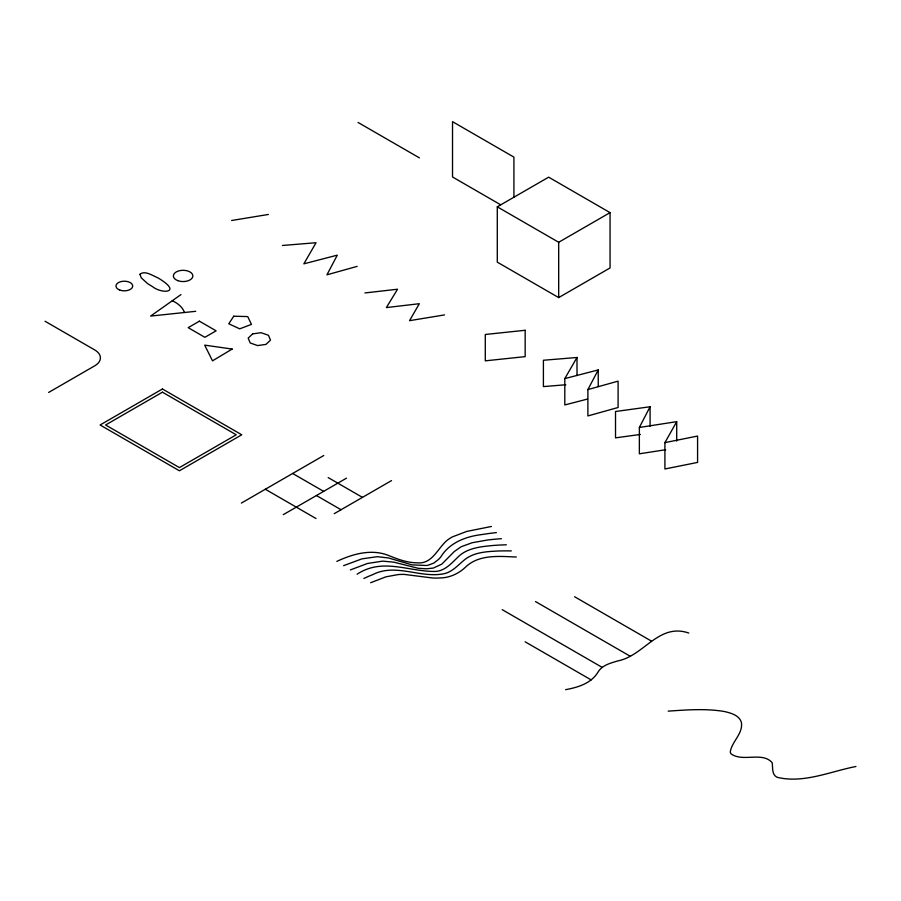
<?xml version="1.0" encoding="UTF-8"?>
<svg xmlns="http://www.w3.org/2000/svg" width="901" height="901" viewBox="0 0 901 901"><rect width="100%" height="100%" fill="white"/><g stroke="black" fill="none" stroke-linecap="round" stroke-linejoin="round"><path stroke-width="1.35" d="M665.648 449.734L639.361 453.811L639.361 427.457L650.083 406.756L615.518 411.509L615.518 437.863L640.397 434.44M587.891 389.581L618.097 381.146L618.097 407.5L587.891 415.935L587.891 389.581L598.241 369.928L564.803 378.6L564.803 404.954L587.542 399.053M664.915 442.628L697.577 436.061L697.577 462.416L664.915 468.982L664.915 442.628L676.707 421.657L639.361 427.457M564.803 378.6L577 357.483L543.404 360.254L543.404 386.597L565.805 384.761M180.966 294.604L150.613 316.082L195.742 311.307M48.643 392.442L94.706 365.84A19.507 11.262 0 0 0 94.706 349.926L45.05 321.252M497.284 206.825L548.653 177.17L610.056 212.625L610.056 267.946L558.688 297.6L497.284 262.146L497.284 206.825L558.688 242.279L610.056 212.625M241.367 503.085L323.763 455.512M283.263 514.674L346.468 478.183M334.203 513.683L391.507 480.605M363.891 578.453L367 577.023A88.658 51.188 0 0 1 372.383 574.804C395.336 562.821 419.562 578.183 443.168 573.903C452.347 572.36 458.372 564.6 465.299 559.194C474.636 552.155 486.968 551.57 498.185 550.995A147.156 84.964 0 0 1 510.011 550.905L511.329 550.905M357.123 574.185C382.666 557.392 408.75 571.853 435.611 571.448C445.961 570.705 452.651 561.875 459.701 555.433C468.869 547.763 481.449 546.614 492.858 545.499A151.695 87.577 0 0 1 504.999 544.846L506.351 544.801M350.365 569.928L367.473 563.474L382.688 561.132L393.962 562.179L418.064 568.261L426.398 568.813L433.336 568.047L441.783 564.15L454.318 551.513L461.211 546.716L472.124 542.751L487.531 540.003A157.123 90.719 0 0 1 499.987 538.798L501.384 538.697M370.649 582.722L386.011 576.809L398.276 574.568A34.092 19.687 0 0 1 404.369 574.41L432.503 577.992A37.921 21.894 0 0 0 439.97 577.946C449.881 577.845 459.127 573.464 466.121 566.571C479.614 554.205 499.481 556.356 516.307 557.021M343.596 565.659L361.954 558.857L377.35 556.683L388.522 557.967L412.061 564.882L426.319 565.501A16.747 9.674 0 0 0 428.425 565.118L433.865 563.057L438.652 559.307A78.252 45.174 0 0 0 440.724 557.055C449.52 542.537 466.11 536.377 482.204 534.507A168.431 97.24 0 0 1 496.406 532.592M336.839 561.391C352.809 553.867 371.876 548.54 388.973 555.647C397.972 559.284 407.331 562.787 417.174 562.832C432.187 564.431 437.537 548.405 447.031 540.42A41.198 23.786 0 0 1 452.37 536.895L466.786 531.41L491.428 526.477M357.156 266.381L326.95 274.816L337.289 255.163L303.851 263.835L316.06 242.718L282.464 245.477M855.95 766.492C830.384 771.47 803.399 783.724 777.158 777.304C771.447 774.545 773.069 767.708 772.134 762.64C762.111 751.299 742.807 762.449 730.993 753.822L730.26 752.155C731.623 741.523 743.291 733.808 741.388 722.309C739.102 715.135 730.88 713.063 724.404 711.508C705.821 708.389 686.877 709.853 668.193 711.137M565.614 689.67C577.631 687.452 591.033 683.521 597.813 672.439C601.902 665.152 610.506 663.147 617.883 660.895C644.091 655.815 658.654 622.636 688.803 633.043M231.613 220.497L268.385 214.461M444.52 314.911L409.538 320.677L419.325 303.705L386.371 307.579L397.555 289.221L364.928 292.949M358.035 122.446L419.438 157.889M500.674 204.797L452.527 176.99L452.527 121.669L513.919 157.123L513.919 197.229M574.568 596.721L651.288 641.016M328.189 477.586L362.461 497.375M535.498 601.564L630.385 656.345M292.656 473.475L323.639 491.36M316.431 495.527L341.051 509.729M502.195 609.65L602.172 667.371M265.322 489.254L316.003 518.514M525.125 641.794L591.169 679.917M676.707 421.657L676.707 441.073M650.083 406.756L650.083 426.173M598.241 369.928L598.241 386.563M577 357.483L577 375.514M558.688 242.279L558.688 297.6M172.328 300.72A34.351 19.833 0 0 1 184.401 312.512M139.925 274.298L141.232 277.79L147.212 283.274A60.761 35.083 0 0 0 152.382 286.529C161.335 293.861 180.166 293.039 162.844 280.999A60.761 35.083 0 0 0 157.675 277.745C152.629 275.729 144.813 270.041 139.925 274.298M233.742 316.206L228.775 323.774L239.711 328.842L251.435 324.394L247.741 316.589L233.742 316.206M252.685 333.866L248.18 338.112L250.196 342.966L257.573 345.567L265.975 344.407L270.491 340.15L268.464 335.296L261.087 332.694L252.685 333.866M232.165 349.059L212.523 360.839L204.685 345.128L232.165 349.059M199.414 321.173L188.174 327.66L204.876 337.312L216.116 330.825L199.414 321.173M162.439 388.995L100.09 424.99L179.412 470.784L241.761 434.789L162.439 388.995M162.439 392.183L105.608 424.99L179.412 467.596L236.242 434.789L162.439 392.183M525.159 330.284L485.29 334.485L485.29 360.839L525.159 356.638L525.159 330.284M177.643 280.594A9.753 5.631 0 0 0 192.837 276.337A9.753 5.631 0 0 0 178.849 270.874A9.753 5.631 0 0 0 177.643 280.594M119.732 290.054A8.379 4.832 0 0 0 132.695 286.304A8.379 4.832 0 0 0 120.588 281.698A8.379 4.832 0 0 0 119.732 290.054"/></g></svg>
